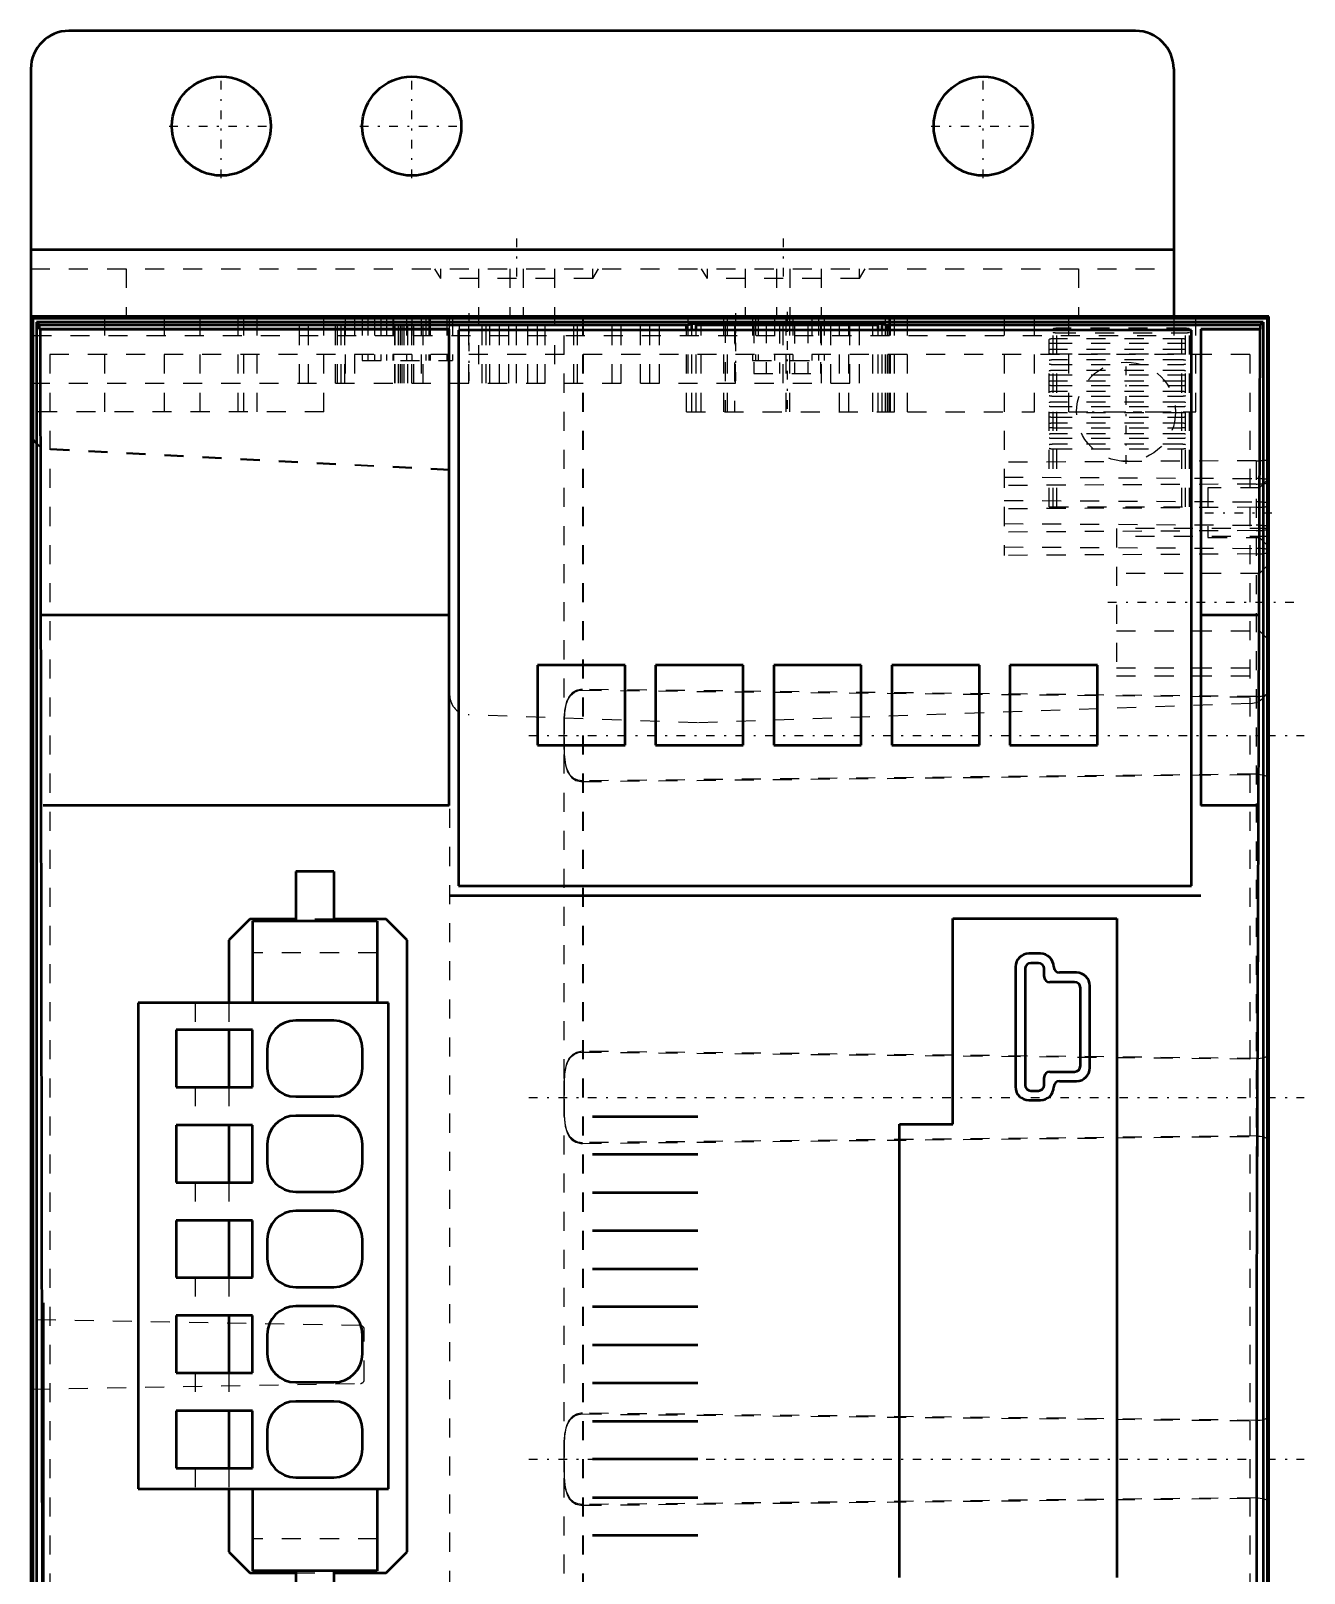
# Model space of a CAD drawing. Header units: millimetres. Extents: x 0 to 284, y 0 to 394.
# Drawn here: x 3.9 to 70.7, y 313 to 394 of the extents above; entities that cross this region are included whole.
import ezdxf

# ---------------------------------------------------------------- set-up
doc = ezdxf.new("R2010")
doc.units = ezdxf.units.MM
doc.linetypes.add('Center', pattern=[1.5, 0.45, -0.5, 0.05, -0.5])
doc.linetypes.add('Dashed', pattern=[2, 1, -1])
for name, color, linetype, lineweight in [('AM_4', 7, 'Continuous', 50), ('AM_6', 2, 'Continuous', 35), ('AM_7', 7, 'Center', 25), ('AM_9', 6, 'Dashed', 25)]:
    doc.layers.add(name, color=color, linetype=linetype, lineweight=lineweight)

# ---------------------------------------------------------------- blocks, each defined once
blk = doc.blocks.new('3_MCDLN35SE_0_in_MCDLN35SE_1100')
at = {"layer": 'AM_4'}
for p, q in [((61.866, 393.994), (5.866, 393.994)), ((3.866, 391.994), (3.866, 281.964)), ((63.866, 391.994), (63.866, 378.915)), ((63.866, 382.494), (3.866, 382.494)), ((68.866, 378.994), (3.866, 378.994)), ((68.866, 378.994), (68.77, 378.898)), ((68.866, 228.994), (68.866, 378.994)), ((3.945, 378.915), (3.945, 377.994)), ((3.945, 378.915), (63.866, 378.915)), ((3.962, 378.898), (3.945, 378.915)), ((3.962, 378.898), (3.962, 281.964)), ((68.77, 378.898), (3.962, 378.898)), ((68.57, 378.698), (4.162, 378.698)), ((4.162, 378.698), (4.162, 281.964)), ((4.325, 378.536), (4.162, 378.698)), ((38.287, 378.536), (4.325, 378.536)), ((4.325, 378.336), (4.325, 378.536)), ((25.826, 378.336), (4.325, 378.336)), ((4.347, 378.313), (4.325, 378.336)), ((25.826, 378.313), (4.347, 378.313)), ((4.347, 378.313), (4.518, 281.964)), ((25.826, 353.314), (25.826, 378.336)), ((64.796, 378.284), (26.326, 378.284)), ((26.326, 378.284), (26.326, 349.094)), ((38.287, 378.536), (38.566, 378.605)), ((38.287, 378.284), (38.287, 378.536)), ((38.566, 378.284), (38.566, 378.605)), ((39.066, 378.605), (38.788, 378.536)), ((48.345, 378.536), (38.788, 378.536)), ((38.788, 378.284), (38.788, 378.536)), ((40.816, 378.605), (40.816, 378.575)), ((40.825, 378.636), (43.954, 378.662)), ((42.466, 378.612), (41.816, 378.612)), ((41.816, 378.612), (41.816, 378.598)), ((41.816, 378.598), (42.466, 378.598)), ((42.466, 378.612), (42.466, 378.598)), ((43.966, 378.636), (43.166, 378.636)), ((43.166, 378.636), (43.166, 378.575)), ((43.166, 378.575), (43.966, 378.575)), ((43.497, 378.693), (43.84, 378.693)), ((43.966, 378.575), (43.966, 378.636)), ((44.666, 378.612), (44.666, 378.598)), ((45.316, 378.612), (44.666, 378.612)), ((44.666, 378.598), (45.316, 378.598)), ((45.316, 378.598), (45.316, 378.612)), ((46.316, 378.575), (46.316, 378.605)), ((48.345, 378.536), (48.066, 378.605)), ((48.345, 378.284), (48.345, 378.536)), ((48.566, 378.284), (48.566, 378.605)), ((48.566, 378.605), (48.846, 378.536)), ((68.408, 378.536), (48.846, 378.536)), ((48.846, 378.284), (48.846, 378.536)), ((64.796, 349.094), (64.796, 378.284)), ((68.408, 378.336), (65.296, 378.336)), ((65.296, 378.336), (65.296, 353.314)), ((68.386, 378.313), (65.296, 378.313)), ((68.386, 378.313), (68.216, 327.208)), ((68.408, 378.336), (68.386, 378.313)), ((68.57, 378.698), (68.408, 378.536)), ((68.408, 378.536), (68.408, 378.336)), ((68.57, 378.698), (68.57, 229.29)), ((68.77, 378.898), (68.77, 229.09)), ((3.866, 377.994), (3.945, 377.994)), ((25.826, 363.314), (4.393, 363.314)), ((68.34, 363.314), (65.296, 363.314)), ((35.066, 360.694), (30.466, 360.694)), ((30.466, 360.694), (30.466, 356.494)), ((35.066, 356.494), (35.066, 360.694)), ((41.266, 360.694), (36.666, 360.694)), ((36.666, 360.694), (36.666, 356.494)), ((41.266, 356.494), (41.266, 360.694)), ((47.466, 360.694), (42.866, 360.694)), ((42.866, 360.694), (42.866, 356.494)), ((47.466, 356.494), (47.466, 360.694)), ((53.666, 360.694), (49.066, 360.694)), ((49.066, 360.694), (49.066, 356.494)), ((53.666, 356.494), (53.666, 360.694)), ((59.866, 360.694), (55.266, 360.694)), ((55.266, 360.694), (55.266, 356.494)), ((59.866, 356.494), (59.866, 360.694)), ((30.466, 356.494), (35.066, 356.494)), ((36.666, 356.494), (41.266, 356.494)), ((42.866, 356.494), (47.466, 356.494)), ((49.066, 356.494), (53.666, 356.494)), ((55.266, 356.494), (59.866, 356.494)), ((25.826, 353.314), (4.507, 353.314)), ((68.226, 353.314), (65.296, 353.314)), ((17.771, 349.854), (17.771, 347.254)), ((19.771, 349.854), (17.771, 349.854)), ((19.771, 349.854), (19.771, 347.254)), ((26.326, 349.094), (64.796, 349.094)), ((25.826, 348.594), (65.296, 348.594)), ((15.366, 347.354), (14.266, 346.254)), ((17.771, 347.354), (15.366, 347.354)), ((15.496, 347.254), (15.496, 342.954)), ((22.046, 347.254), (15.496, 347.254)), ((22.516, 347.354), (19.771, 347.354)), ((22.046, 347.254), (22.046, 342.954)), ((23.616, 346.254), (22.516, 347.354)), ((52.266, 336.584), (52.266, 347.384)), ((52.266, 347.384), (60.886, 347.384)), ((60.886, 347.384), (60.886, 312.794)), ((14.266, 346.254), (14.266, 342.954)), ((23.616, 314.134), (23.616, 346.254)), ((56.866, 345.544), (56.266, 345.544)), ((56.766, 345.044), (56.366, 345.044)), ((55.566, 344.844), (55.566, 338.544)), ((56.066, 344.744), (56.066, 338.644)), ((57.066, 344.344), (57.066, 344.744)), ((58.766, 344.544), (57.866, 344.544)), ((58.666, 344.044), (57.366, 344.044)), ((58.966, 339.644), (58.966, 343.744)), ((59.466, 339.544), (59.466, 343.844)), ((9.496, 342.954), (9.496, 317.434)), ((22.646, 342.954), (9.496, 342.954)), ((22.646, 317.434), (22.646, 342.954)), ((19.771, 342.034), (17.771, 342.034)), ((15.496, 341.534), (11.496, 341.534)), ((11.496, 341.534), (11.496, 338.534)), ((14.266, 341.534), (14.266, 338.534)), ((15.496, 338.534), (15.496, 341.534)), ((16.271, 340.534), (16.271, 339.534)), ((21.271, 339.534), (21.271, 340.534)), ((57.366, 339.344), (58.666, 339.344)), ((11.496, 338.534), (15.496, 338.534)), ((57.066, 338.644), (57.066, 339.044)), ((57.866, 338.844), (58.766, 338.844)), ((17.771, 338.034), (19.771, 338.034)), ((56.266, 337.844), (56.866, 337.844)), ((56.366, 338.344), (56.766, 338.344)), ((19.771, 337.034), (17.771, 337.034)), ((33.346, 336.994), (38.886, 336.994)), ((15.496, 336.534), (11.496, 336.534)), ((11.496, 336.534), (11.496, 333.534)), ((14.266, 336.534), (14.266, 333.534)), ((15.496, 333.534), (15.496, 336.534)), ((49.466, 312.794), (49.466, 336.584)), ((49.466, 336.584), (52.266, 336.584)), ((16.271, 335.534), (16.271, 334.534)), ((21.271, 334.534), (21.271, 335.534)), ((38.886, 334.994), (33.346, 334.994)), ((11.496, 333.534), (15.496, 333.534)), ((17.771, 333.034), (19.771, 333.034)), ((33.346, 332.994), (38.886, 332.994)), ((19.771, 332.034), (17.771, 332.034)), ((11.496, 331.534), (11.496, 328.534)), ((15.496, 331.534), (11.496, 331.534)), ((14.266, 331.534), (14.266, 328.534)), ((15.496, 328.534), (15.496, 331.534)), ((16.271, 330.534), (16.271, 329.534)), ((21.271, 329.534), (21.271, 330.534)), ((38.886, 330.994), (33.346, 330.994)), ((33.346, 328.994), (38.886, 328.994)), ((11.496, 328.534), (15.496, 328.534)), ((17.771, 328.034), (19.771, 328.034)), ((4.517, 327.208), (4.517, 281.964)), ((68.216, 327.208), (68.216, 280.58)), ((11.496, 326.534), (11.496, 323.534)), ((15.496, 326.534), (11.496, 326.534)), ((14.266, 326.534), (14.266, 323.534)), ((15.496, 323.534), (15.496, 326.534)), ((19.771, 327.034), (17.771, 327.034)), ((38.886, 326.994), (33.346, 326.994)), ((16.271, 325.534), (16.271, 324.534)), ((21.271, 324.534), (21.271, 325.534)), ((33.346, 324.994), (38.886, 324.994)), ((11.496, 323.534), (15.496, 323.534)), ((17.771, 323.034), (19.771, 323.034)), ((38.886, 322.994), (33.346, 322.994)), ((11.496, 321.534), (11.496, 318.534)), ((15.496, 321.534), (11.496, 321.534)), ((14.266, 321.534), (14.266, 318.534)), ((15.496, 318.534), (15.496, 321.534)), ((19.771, 322.034), (17.771, 322.034)), ((33.346, 320.994), (38.886, 320.994)), ((16.271, 320.534), (16.271, 319.534)), ((21.271, 319.534), (21.271, 320.534)), ((11.496, 318.534), (15.496, 318.534)), ((38.886, 318.994), (33.346, 318.994)), ((17.771, 318.034), (19.771, 318.034)), ((9.496, 317.434), (22.646, 317.434)), ((14.266, 317.434), (14.266, 314.134)), ((15.496, 317.434), (15.496, 313.134)), ((22.046, 317.434), (22.046, 313.134)), ((33.346, 316.994), (38.886, 316.994)), ((38.886, 314.994), (33.346, 314.994)), ((14.266, 314.134), (15.366, 313.034)), ((22.516, 313.034), (23.616, 314.134)), ((15.366, 313.034), (17.771, 313.034)), ((22.046, 313.134), (15.496, 313.134)), ((17.771, 313.134), (17.771, 310.554)), ((19.771, 313.134), (19.771, 310.554)), ((19.771, 313.034), (22.516, 313.034))]:
    blk.add_line(p, q, dxfattribs=at)
for points in [[(38.566, 378.605), (38.585, 378.613), (38.642, 378.621), (38.737, 378.628), (38.868, 378.635), (39.035, 378.642), (39.236, 378.649), (39.47, 378.656), (39.736, 378.662), (40.031, 378.667), (40.352, 378.672), (40.698, 378.677), (41.066, 378.681), (41.453, 378.685), (41.856, 378.687), (42.272, 378.69), (42.698, 378.691), (43.13, 378.692), (43.497, 378.693)], [(39.066, 378.605), (39.082, 378.612), (39.132, 378.619), (39.215, 378.626), (39.332, 378.632), (39.481, 378.638), (39.661, 378.644), (39.87, 378.65), (40.108, 378.656), (40.372, 378.661), (40.661, 378.665), (40.971, 378.67), (41.302, 378.673), (41.649, 378.677), (42.011, 378.679), (42.385, 378.681), (42.768, 378.683), (43.157, 378.684), (43.549, 378.684), (43.942, 378.684), (44.331, 378.683), (44.714, 378.681), (45.089, 378.679), (45.453, 378.677), (45.802, 378.674), (46.133, 378.67), (46.446, 378.666), (46.736, 378.661), (47.002, 378.656), (47.243, 378.651), (47.455, 378.645), (47.637, 378.639), (47.789, 378.633), (47.908, 378.626), (47.995, 378.619), (48.048, 378.613), (48.066, 378.606), (48.066, 378.605)], [(40.316, 378.605), (40.329, 378.61), (40.366, 378.615), (40.427, 378.62), (40.512, 378.625), (40.621, 378.629), (40.752, 378.634), (40.825, 378.636)], [(46.816, 378.605), (46.804, 378.601), (46.767, 378.596), (46.706, 378.591), (46.62, 378.586), (46.512, 378.581), (46.381, 378.577), (46.228, 378.573), (46.056, 378.569), (45.864, 378.565), (45.655, 378.562), (45.43, 378.559), (45.191, 378.556), (44.94, 378.554), (44.678, 378.552), (44.407, 378.551), (44.131, 378.55), (43.849, 378.549), (43.566, 378.549), (43.283, 378.549), (43.002, 378.55), (42.725, 378.551), (42.455, 378.552), (42.193, 378.554), (41.941, 378.556), (41.702, 378.559), (41.477, 378.562), (41.268, 378.565), (41.077, 378.569), (40.904, 378.573), (40.752, 378.577), (40.621, 378.581), (40.512, 378.586), (40.427, 378.591), (40.366, 378.596), (40.329, 378.601), (40.316, 378.605)], [(40.816, 378.605), (40.827, 378.61), (40.858, 378.614), (40.91, 378.618), (40.982, 378.622), (41.074, 378.626), (41.185, 378.629), (41.314, 378.633), (41.46, 378.636), (41.622, 378.639), (41.799, 378.642), (41.989, 378.645), (42.191, 378.647), (42.404, 378.649), (42.626, 378.651), (42.854, 378.652), (43.089, 378.653), (43.327, 378.653), (43.566, 378.653)], [(46.316, 378.605), (46.306, 378.601), (46.274, 378.597), (46.223, 378.593), (46.15, 378.589), (46.059, 378.585), (45.948, 378.581), (45.819, 378.578), (45.673, 378.575), (45.511, 378.572), (45.334, 378.569), (45.144, 378.566), (44.941, 378.564), (44.728, 378.562), (44.507, 378.56), (44.278, 378.559), (44.044, 378.558), (43.806, 378.558), (43.566, 378.557), (43.327, 378.558), (43.089, 378.558), (42.854, 378.559), (42.626, 378.56), (42.404, 378.562), (42.191, 378.564), (41.989, 378.566), (41.799, 378.569), (41.622, 378.572), (41.46, 378.575), (41.314, 378.578), (41.185, 378.581), (41.074, 378.585), (40.982, 378.589), (40.91, 378.593), (40.858, 378.597), (40.827, 378.601), (40.816, 378.605)], [(42.466, 378.612), (42.527, 378.612), (42.588, 378.613), (42.647, 378.613), (42.706, 378.613), (42.762, 378.614), (42.816, 378.614), (42.868, 378.615), (42.916, 378.615), (42.961, 378.616), (43.002, 378.617), (43.04, 378.618), (43.072, 378.619), (43.101, 378.619), (43.124, 378.62), (43.142, 378.621), (43.156, 378.623), (43.164, 378.624), (43.166, 378.625)], [(43.166, 378.586), (43.164, 378.587), (43.156, 378.588), (43.142, 378.589), (43.124, 378.59), (43.101, 378.591), (43.072, 378.592), (43.04, 378.593), (43.002, 378.594), (42.961, 378.595), (42.916, 378.596), (42.868, 378.596), (42.816, 378.597), (42.762, 378.597), (42.706, 378.598), (42.647, 378.598), (42.588, 378.598), (42.527, 378.598), (42.466, 378.598)], [(43.566, 378.653), (43.806, 378.653), (44.044, 378.653), (44.278, 378.652), (44.507, 378.651), (44.728, 378.649), (44.941, 378.647), (45.144, 378.645), (45.334, 378.642), (45.511, 378.639), (45.673, 378.636), (45.819, 378.633), (45.948, 378.629), (46.059, 378.626), (46.15, 378.622), (46.223, 378.618), (46.274, 378.614), (46.306, 378.61), (46.316, 378.605)], [(43.84, 378.693), (44.274, 378.692), (44.702, 378.69), (45.122, 378.688), (45.531, 378.686), (45.924, 378.682), (46.299, 378.679), (46.654, 378.674), (46.985, 378.669), (47.29, 378.664), (47.566, 378.658), (47.813, 378.652), (48.027, 378.645), (48.207, 378.638), (48.351, 378.631), (48.459, 378.623), (48.53, 378.616), (48.564, 378.608), (48.566, 378.605)], [(43.954, 378.662), (44.234, 378.661), (44.508, 378.66), (44.776, 378.658), (45.034, 378.656), (45.281, 378.654), (45.515, 378.651), (45.735, 378.648), (45.937, 378.644), (46.122, 378.64), (46.287, 378.636), (46.432, 378.632), (46.555, 378.628), (46.655, 378.623), (46.731, 378.618), (46.783, 378.613), (46.811, 378.609), (46.816, 378.605)], [(43.966, 378.625), (43.969, 378.624), (43.977, 378.623), (43.99, 378.621), (44.008, 378.62), (44.032, 378.619), (44.06, 378.619), (44.093, 378.618), (44.13, 378.617), (44.171, 378.616), (44.216, 378.615), (44.265, 378.615), (44.316, 378.614), (44.37, 378.614), (44.427, 378.613), (44.485, 378.613), (44.545, 378.613), (44.605, 378.612), (44.666, 378.612)], [(44.666, 378.598), (44.605, 378.598), (44.545, 378.598), (44.485, 378.598), (44.427, 378.598), (44.37, 378.597), (44.316, 378.597), (44.265, 378.596), (44.216, 378.596), (44.171, 378.595), (44.13, 378.594), (44.093, 378.593), (44.06, 378.592), (44.032, 378.591), (44.008, 378.59), (43.99, 378.589), (43.977, 378.588), (43.969, 378.587), (43.966, 378.586)]]:
    blk.add_lwpolyline(points, dxfattribs=at)
for centre in [(13.866, 388.994), (23.866, 388.994), (53.866, 388.994)]:
    blk.add_circle(centre, 2.6, dxfattribs=at)
for centre, radius, start, end in [((5.866, 391.994), 2, 90, 180), ((61.866, 391.994), 2, 0, 90), ((56.266, 344.844), 0.7, 90, 180), ((56.366, 344.744), 0.3, 90, 180), ((56.766, 344.744), 0.3, 0, 90), ((56.866, 344.844), 0.7, 0, 90), ((57.366, 344.344), 0.3, 180, 270), ((57.866, 344.844), 0.3, 180, 270), ((58.766, 343.844), 0.7, 0, 90), ((58.666, 343.744), 0.3, 0, 90), ((17.771, 340.534), 1.5, 90, 180), ((19.771, 340.534), 1.5, 0, 90), ((17.771, 339.534), 1.5, 180, 270), ((19.771, 339.534), 1.5, 270, 0), ((57.366, 339.044), 0.3, 90, 180), ((58.666, 339.644), 0.3, 270, 0), ((58.766, 339.544), 0.7, 270, 0), ((56.266, 338.544), 0.7, 180, 270), ((56.366, 338.644), 0.3, 180, 270), ((56.766, 338.644), 0.3, 270, 0), ((56.866, 338.544), 0.7, 270, 0), ((57.866, 338.544), 0.3, 90, 180), ((17.771, 335.534), 1.5, 90, 180), ((19.771, 335.534), 1.5, 0, 90), ((17.771, 334.534), 1.5, 180, 270), ((19.771, 334.534), 1.5, 270, 0), ((17.771, 330.534), 1.5, 90, 180), ((19.771, 330.534), 1.5, 0, 90), ((17.771, 329.534), 1.5, 180, 270), ((19.771, 329.534), 1.5, 270, 0), ((17.771, 325.534), 1.5, 90, 180), ((19.771, 325.534), 1.5, 0, 90), ((17.771, 324.534), 1.5, 180, 270), ((19.771, 324.534), 1.5, 270, 0), ((17.771, 320.534), 1.5, 90, 180), ((19.771, 320.534), 1.5, 0, 90), ((17.771, 319.534), 1.5, 180, 270), ((19.771, 319.534), 1.5, 270, 0)]:
    blk.add_arc(centre, radius, start, end, dxfattribs=at)
at = {"layer": 'AM_7'}
for p, q in [((13.866, 386.264), (13.866, 391.724)), ((23.866, 386.264), (23.866, 391.724)), ((53.866, 386.264), (53.866, 391.724)), ((11.136, 388.994), (16.596, 388.994)), ((21.136, 388.994), (26.596, 388.994)), ((51.136, 388.994), (56.596, 388.994)), ((29.366, 383.094), (29.366, 380.894)), ((43.366, 383.094), (43.366, 380.894)), ((26.866, 379.169), (26.866, 375.319)), ((40.866, 379.169), (40.866, 375.319)), ((43.566, 379.244), (43.566, 373.744)), ((61.366, 371.264), (61.366, 376.724)), ((58.636, 373.994), (64.096, 373.994)), ((65.506, 368.694), (69.026, 368.694)), ((60.416, 363.994), (70.316, 363.994)), ((30.016, 356.994), (70.716, 356.994)), ((30.016, 337.994), (70.716, 337.994)), ((30.016, 318.994), (70.716, 318.994))]:
    blk.add_line(p, q, dxfattribs=at)
at = {"layer": 'AM_9'}
for p, q in [((3.866, 381.494), (63.866, 381.494)), ((8.866, 381.494), (8.866, 378.994)), ((25.066, 381.494), (25.366, 380.994)), ((25.366, 381.494), (25.366, 380.994)), ((27.366, 381.494), (27.366, 375.494)), ((29.016, 381.494), (29.016, 378.994)), ((29.716, 381.494), (29.716, 378.994)), ((31.366, 381.494), (31.366, 375.494)), ((33.366, 380.994), (33.366, 381.494)), ((33.366, 380.994), (33.666, 381.494)), ((39.066, 381.494), (39.366, 380.994)), ((39.366, 381.494), (39.366, 380.994)), ((41.366, 381.494), (41.366, 378.994)), ((43.016, 381.494), (43.016, 378.994)), ((43.716, 381.494), (43.716, 378.994)), ((45.366, 381.494), (45.366, 378.994)), ((47.366, 380.994), (47.366, 381.494)), ((47.366, 380.994), (47.666, 381.494)), ((58.876, 381.494), (58.876, 378.994)), ((33.366, 380.994), (25.366, 380.994)), ((47.366, 380.994), (39.366, 380.994)), ((7.757, 373.994), (7.757, 378.994)), ((10.866, 378.994), (10.866, 373.994)), ((12.756, 373.994), (12.756, 378.994)), ((12.757, 373.994), (12.757, 378.994)), ((14.757, 373.994), (14.757, 378.994)), ((15.044, 373.994), (15.044, 378.994)), ((15.756, 373.994), (15.756, 378.994)), ((17.966, 375.494), (17.966, 378.994)), ((18.449, 375.494), (18.449, 378.994)), ((19.256, 373.994), (19.256, 378.994)), ((19.866, 375.494), (19.866, 378.994)), ((19.966, 375.494), (19.966, 378.994)), ((20.166, 375.494), (20.166, 378.994)), ((20.349, 375.494), (20.349, 378.994)), ((20.366, 378.994), (20.366, 375.494)), ((20.866, 378.994), (20.866, 375.494)), ((21.266, 378.994), (21.266, 376.694)), ((21.566, 378.994), (21.566, 376.694)), ((21.906, 378.994), (21.906, 376.694)), ((22.236, 378.994), (22.236, 376.694)), ((22.536, 378.994), (22.536, 376.694)), ((22.876, 378.994), (22.876, 376.694)), ((22.906, 378.994), (22.906, 376.694)), ((22.984, 375.494), (22.984, 378.994)), ((23.001, 375.494), (23.001, 378.994)), ((23.166, 375.494), (23.166, 378.994)), ((23.266, 375.494), (23.266, 378.994)), ((23.273, 375.494), (23.273, 378.994)), ((23.277, 375.494), (23.277, 378.994)), ((23.366, 375.494), (23.366, 378.994)), ((23.466, 375.494), (23.466, 378.994)), ((23.596, 378.994), (23.596, 376.694)), ((23.666, 375.494), (23.666, 378.994)), ((23.866, 375.494), (23.866, 378.994)), ((23.876, 378.994), (23.876, 376.694)), ((23.966, 375.494), (23.966, 378.994)), ((24.366, 378.994), (24.366, 375.494)), ((24.466, 375.494), (24.466, 378.994)), ((24.596, 378.994), (24.596, 376.694)), ((24.766, 378.994), (24.766, 376.694)), ((24.836, 378.994), (24.836, 376.694)), ((25.706, 378.994), (25.706, 376.694)), ((25.836, 378.994), (25.836, 376.694)), ((26.006, 378.994), (26.006, 376.694)), ((26.366, 375.494), (26.366, 378.994)), ((26.866, 375.494), (26.866, 378.994)), ((27.559, 375.494), (27.559, 378.994)), ((27.566, 375.494), (27.566, 378.994)), ((27.766, 375.494), (27.766, 378.994)), ((27.966, 375.494), (27.966, 378.994)), ((28.466, 375.494), (28.466, 378.994)), ((28.966, 375.494), (28.966, 378.994)), ((29.366, 375.494), (29.366, 378.994)), ((29.966, 375.494), (29.966, 378.994)), ((30.466, 375.494), (30.466, 378.994)), ((30.866, 375.494), (30.866, 378.994)), ((31.866, 228.994), (31.866, 378.994)), ((32.366, 375.494), (32.366, 378.994)), ((32.559, 375.494), (32.559, 378.994)), ((32.823, 378.994), (32.823, 228.994)), ((32.866, 378.994), (32.866, 228.994)), ((34.384, 375.494), (34.384, 378.994)), ((34.866, 375.494), (34.866, 378.994)), ((35.866, 375.494), (35.866, 378.994)), ((36.366, 375.494), (36.366, 378.994)), ((36.866, 375.494), (36.866, 378.994)), ((38.366, 378.994), (38.366, 375.494)), ((40.247, 373.994), (40.247, 378.994)), ((40.447, 373.994), (40.447, 378.994)), ((40.866, 375.494), (40.866, 378.994)), ((41.746, 378.994), (41.746, 376.694)), ((41.916, 378.994), (41.916, 376.694)), ((42.046, 378.994), (42.046, 376.694)), ((42.916, 378.994), (42.916, 376.694)), ((43.366, 375.494), (43.366, 378.994)), ((43.522, 373.994), (43.522, 378.994)), ((43.722, 373.994), (43.722, 378.994)), ((43.876, 378.994), (43.876, 376.694)), ((44.876, 378.994), (44.876, 376.694)), ((45.216, 378.994), (45.216, 376.694)), ((45.384, 375.494), (45.384, 378.994)), ((45.516, 378.994), (45.516, 376.694)), ((45.866, 375.494), (45.866, 378.994)), ((46.866, 375.494), (46.866, 378.994)), ((47.366, 375.494), (47.366, 378.994)), ((48.731, 373.994), (48.731, 378.994)), ((48.931, 373.994), (48.931, 378.994)), ((49.006, 373.994), (49.006, 378.994)), ((49.206, 373.994), (49.206, 378.994)), ((49.893, 373.994), (49.893, 378.994)), ((54.963, 378.994), (54.963, 366.45)), ((56.564, 373.994), (56.564, 378.994)), ((58.361, 373.994), (58.361, 378.994)), ((65.032, 373.994), (65.032, 378.994)), ((38.287, 373.994), (38.287, 378.284)), ((38.566, 373.994), (38.566, 378.284)), ((38.788, 373.994), (38.788, 378.284)), ((39.066, 373.994), (39.066, 378.605)), ((40.316, 378.605), (40.316, 373.994)), ((40.816, 378.575), (40.816, 373.994)), ((41.816, 378.598), (41.816, 375.994)), ((42.466, 378.598), (42.466, 375.994)), ((43.166, 378.575), (43.166, 375.994)), ((43.966, 378.575), (43.966, 375.994)), ((44.666, 378.598), (44.666, 375.994)), ((45.316, 378.598), (45.316, 375.994)), ((46.316, 373.994), (46.316, 378.575)), ((46.816, 373.994), (46.816, 378.605)), ((48.066, 373.994), (48.066, 378.605)), ((48.345, 373.994), (48.345, 378.284)), ((48.566, 373.994), (48.566, 378.284)), ((48.846, 373.994), (48.846, 378.284)), ((57.536, 368.994), (57.536, 378.348)), ((57.736, 368.994), (57.736, 378.376)), ((64.492, 378.376), (57.736, 378.376)), ((63.866, 378.915), (63.866, 377.994)), ((64.492, 368.994), (64.492, 378.376)), ((64.692, 368.994), (64.692, 378.348)), ((3.945, 377.994), (63.866, 377.994)), ((57.336, 368.994), (57.336, 377.794)), ((64.292, 377.822), (57.536, 377.822)), ((57.536, 377.588), (64.292, 377.588)), ((57.736, 378.142), (64.492, 378.142)), ((64.292, 368.994), (64.292, 377.822)), ((67.866, 376.994), (4.866, 376.994)), ((4.866, 376.994), (4.866, 231.494)), ((21.266, 376.694), (26.006, 376.694)), ((41.746, 376.694), (45.516, 376.694)), ((64.292, 377.268), (57.536, 377.268)), ((57.536, 377.034), (64.292, 377.034)), ((64.292, 376.714), (57.536, 376.714)), ((67.866, 376.994), (67.866, 230.994)), ((41.816, 375.994), (45.316, 375.994)), ((57.536, 376.481), (64.292, 376.481)), ((64.292, 376.161), (57.536, 376.161)), ((57.536, 375.927), (64.292, 375.927)), ((3.866, 375.494), (47.366, 375.494)), ((64.292, 375.607), (57.536, 375.607)), ((57.536, 375.373), (64.292, 375.373)), ((64.292, 375.053), (57.536, 375.053)), ((57.536, 374.819), (64.292, 374.819)), ((64.292, 374.5), (57.536, 374.5)), ((57.536, 374.266), (64.292, 374.266)), ((19.256, 373.994), (3.866, 373.994)), ((38.287, 373.994), (49.206, 373.994)), ((49.893, 373.994), (56.564, 373.994)), ((64.292, 373.946), (57.536, 373.946)), ((57.536, 373.712), (64.292, 373.712)), ((64.292, 373.392), (57.536, 373.392)), ((58.361, 373.994), (65.032, 373.994)), ((57.536, 373.158), (64.292, 373.158)), ((64.292, 372.838), (57.536, 372.838)), ((57.536, 372.604), (64.292, 372.604)), ((25.866, 370.954), (4.814, 372.057)), ((25.866, 370.902), (4.814, 372.005)), ((64.292, 372.285), (57.536, 372.285)), ((57.536, 372.051), (64.292, 372.051)), ((25.866, 250.142), (25.866, 370.954)), ((68.197, 371.422), (54.963, 371.341)), ((68.197, 371.422), (68.197, 228.994)), ((54.963, 370.566), (68.197, 370.485)), ((68.197, 370.199), (54.963, 370.118)), ((68.866, 370.494), (68.366, 369.994)), ((54.963, 369.343), (68.197, 369.262)), ((68.366, 369.994), (65.666, 369.994)), ((65.666, 369.994), (65.666, 367.394)), ((68.366, 369.994), (68.366, 367.394)), ((68.197, 368.977), (54.963, 368.895)), ((57.336, 368.994), (64.692, 368.994)), ((54.963, 368.121), (68.197, 368.039)), ((68.197, 367.754), (54.963, 367.673)), ((68.866, 367.859), (60.866, 367.859)), ((60.866, 367.859), (60.866, 360.129)), ((54.963, 366.898), (68.197, 366.817)), ((68.866, 367.444), (60.866, 367.444)), ((65.666, 367.394), (68.366, 367.394)), ((68.366, 367.394), (68.866, 366.894)), ((68.197, 366.531), (54.963, 366.45)), ((68.366, 365.494), (60.866, 365.494)), ((68.866, 365.994), (68.366, 365.494)), ((68.366, 365.494), (68.366, 362.494)), ((60.866, 362.494), (68.366, 362.494)), ((68.366, 362.494), (68.866, 361.994)), ((60.866, 360.544), (68.866, 360.544)), ((60.866, 360.129), (68.866, 360.129)), ((68.197, 359.037), (32.823, 359.413)), ((32.823, 359.373), (68.197, 359.019)), ((38.866, 357.664), (26.831, 358.084)), ((67.901, 358.678), (38.866, 357.664)), ((68.197, 354.969), (32.823, 354.615)), ((32.823, 354.575), (68.197, 354.951)), ((19.771, 347.354), (17.771, 347.354)), ((22.046, 345.576), (15.496, 345.576)), ((12.496, 342.954), (12.496, 341.534)), ((14.266, 342.954), (14.266, 341.534)), ((68.197, 340.037), (32.823, 340.413)), ((32.823, 340.373), (68.197, 340.019)), ((12.496, 338.534), (12.496, 336.534)), ((14.266, 338.534), (14.266, 336.534)), ((68.197, 335.969), (32.823, 335.615)), ((32.823, 335.575), (68.197, 335.951)), ((12.496, 333.534), (12.496, 331.534)), ((14.266, 333.534), (14.266, 331.534)), ((12.496, 328.534), (12.496, 326.534)), ((14.266, 328.534), (14.266, 326.534)), ((21.17, 326.015), (3.866, 326.317)), ((21.366, 323.173), (21.366, 325.815)), ((12.496, 323.534), (12.496, 321.534)), ((14.266, 323.534), (14.266, 321.534)), ((3.866, 322.671), (21.17, 322.973)), ((68.197, 321.037), (32.823, 321.413)), ((32.823, 321.373), (68.197, 321.019)), ((12.496, 318.534), (12.496, 317.434)), ((14.266, 318.534), (14.266, 317.434)), ((68.197, 316.969), (32.823, 316.615)), ((32.823, 316.575), (68.197, 316.951)), ((22.046, 314.812), (15.496, 314.812)), ((17.771, 313.034), (19.771, 313.034))]:
    blk.add_line(p, q, dxfattribs=at)
for points in [[(57.736, 378.376), (57.719, 378.376), (57.702, 378.375), (57.684, 378.375), (57.668, 378.374), (57.652, 378.373), (57.636, 378.372), (57.622, 378.371), (57.608, 378.369), (57.595, 378.367), (57.583, 378.366), (57.572, 378.364), (57.563, 378.362), (57.555, 378.359), (57.548, 378.357), (57.543, 378.355), (57.539, 378.352), (57.537, 378.35), (57.536, 378.348)], [(64.692, 378.348), (64.691, 378.35), (64.689, 378.352), (64.685, 378.355), (64.68, 378.357), (64.674, 378.359), (64.665, 378.362), (64.656, 378.364), (64.645, 378.366), (64.634, 378.367), (64.621, 378.369), (64.607, 378.371), (64.592, 378.372), (64.577, 378.373), (64.561, 378.374), (64.544, 378.375), (64.527, 378.375), (64.51, 378.376), (64.492, 378.376)], [(57.536, 377.822), (57.519, 377.822), (57.502, 377.821), (57.484, 377.821), (57.468, 377.82), (57.452, 377.819), (57.436, 377.818), (57.422, 377.817), (57.408, 377.815), (57.395, 377.814), (57.383, 377.812), (57.372, 377.81), (57.363, 377.808), (57.355, 377.806), (57.348, 377.803), (57.343, 377.801), (57.339, 377.799), (57.337, 377.796), (57.336, 377.794)], [(57.336, 377.616), (57.337, 377.614), (57.339, 377.611), (57.343, 377.609), (57.348, 377.607), (57.355, 377.604), (57.363, 377.602), (57.372, 377.6), (57.383, 377.598), (57.395, 377.596), (57.408, 377.595), (57.422, 377.593), (57.436, 377.592), (57.452, 377.591), (57.468, 377.59), (57.484, 377.589), (57.502, 377.588), (57.519, 377.588), (57.536, 377.588)], [(57.536, 378.17), (57.537, 378.167), (57.539, 378.165), (57.543, 378.163), (57.548, 378.16), (57.555, 378.158), (57.563, 378.156), (57.572, 378.154), (57.583, 378.152), (57.595, 378.15), (57.608, 378.148), (57.622, 378.147), (57.636, 378.146), (57.652, 378.144), (57.668, 378.143), (57.684, 378.143), (57.702, 378.142), (57.719, 378.142), (57.736, 378.142)], [(64.492, 377.794), (64.491, 377.796), (64.489, 377.799), (64.485, 377.801), (64.48, 377.803), (64.474, 377.806), (64.465, 377.808), (64.456, 377.81), (64.445, 377.812), (64.434, 377.814), (64.421, 377.815), (64.407, 377.817), (64.392, 377.818), (64.377, 377.819), (64.361, 377.82), (64.344, 377.821), (64.327, 377.821), (64.31, 377.822), (64.292, 377.822)], [(64.292, 377.588), (64.31, 377.588), (64.327, 377.588), (64.344, 377.589), (64.361, 377.59), (64.377, 377.591), (64.392, 377.592), (64.407, 377.593), (64.421, 377.595), (64.434, 377.596), (64.445, 377.598), (64.456, 377.6), (64.465, 377.602), (64.474, 377.604), (64.48, 377.607), (64.485, 377.609), (64.489, 377.611), (64.491, 377.614), (64.492, 377.616)], [(64.492, 378.142), (64.51, 378.142), (64.527, 378.142), (64.544, 378.143), (64.561, 378.143), (64.577, 378.144), (64.592, 378.146), (64.607, 378.147), (64.621, 378.148), (64.634, 378.15), (64.645, 378.152), (64.656, 378.154), (64.665, 378.156), (64.674, 378.158), (64.68, 378.16), (64.685, 378.163), (64.689, 378.165), (64.691, 378.167), (64.692, 378.17)], [(57.536, 377.268), (57.519, 377.268), (57.502, 377.268), (57.484, 377.267), (57.468, 377.266), (57.452, 377.266), (57.436, 377.264), (57.422, 377.263), (57.408, 377.262), (57.395, 377.26), (57.383, 377.258), (57.372, 377.256), (57.363, 377.254), (57.355, 377.252), (57.348, 377.25), (57.343, 377.247), (57.339, 377.245), (57.337, 377.243), (57.336, 377.24)], [(57.336, 377.062), (57.337, 377.06), (57.339, 377.058), (57.343, 377.055), (57.348, 377.053), (57.355, 377.051), (57.363, 377.048), (57.372, 377.046), (57.383, 377.044), (57.395, 377.043), (57.408, 377.041), (57.422, 377.039), (57.436, 377.038), (57.452, 377.037), (57.468, 377.036), (57.484, 377.035), (57.502, 377.035), (57.519, 377.034), (57.536, 377.034)], [(57.536, 376.714), (57.519, 376.714), (57.502, 376.714), (57.484, 376.713), (57.468, 376.713), (57.452, 376.712), (57.436, 376.711), (57.422, 376.709), (57.408, 376.708), (57.395, 376.706), (57.383, 376.704), (57.372, 376.702), (57.363, 376.7), (57.355, 376.698), (57.348, 376.696), (57.343, 376.694), (57.339, 376.691), (57.337, 376.689), (57.336, 376.686)], [(64.492, 377.24), (64.491, 377.243), (64.489, 377.245), (64.485, 377.247), (64.48, 377.25), (64.474, 377.252), (64.465, 377.254), (64.456, 377.256), (64.445, 377.258), (64.434, 377.26), (64.421, 377.262), (64.407, 377.263), (64.392, 377.264), (64.377, 377.266), (64.361, 377.266), (64.344, 377.267), (64.327, 377.268), (64.31, 377.268), (64.292, 377.268)], [(64.292, 377.034), (64.31, 377.034), (64.327, 377.035), (64.344, 377.035), (64.361, 377.036), (64.377, 377.037), (64.392, 377.038), (64.407, 377.039), (64.421, 377.041), (64.434, 377.043), (64.445, 377.044), (64.456, 377.046), (64.465, 377.048), (64.474, 377.051), (64.48, 377.053), (64.485, 377.055), (64.489, 377.058), (64.491, 377.06), (64.492, 377.062)], [(64.492, 376.686), (64.491, 376.689), (64.489, 376.691), (64.485, 376.694), (64.48, 376.696), (64.474, 376.698), (64.465, 376.7), (64.456, 376.702), (64.445, 376.704), (64.434, 376.706), (64.421, 376.708), (64.407, 376.709), (64.392, 376.711), (64.377, 376.712), (64.361, 376.713), (64.344, 376.713), (64.327, 376.714), (64.31, 376.714), (64.292, 376.714)], [(57.336, 376.509), (57.337, 376.506), (57.339, 376.504), (57.343, 376.501), (57.348, 376.499), (57.355, 376.497), (57.363, 376.495), (57.372, 376.493), (57.383, 376.491), (57.395, 376.489), (57.408, 376.487), (57.422, 376.486), (57.436, 376.484), (57.452, 376.483), (57.468, 376.482), (57.484, 376.482), (57.502, 376.481), (57.519, 376.481), (57.536, 376.481)], [(57.536, 376.161), (57.519, 376.161), (57.502, 376.16), (57.484, 376.16), (57.468, 376.159), (57.452, 376.158), (57.436, 376.157), (57.422, 376.156), (57.408, 376.154), (57.395, 376.152), (57.383, 376.151), (57.372, 376.149), (57.363, 376.147), (57.355, 376.144), (57.348, 376.142), (57.343, 376.14), (57.339, 376.137), (57.337, 376.135), (57.336, 376.133)], [(57.336, 375.955), (57.337, 375.952), (57.339, 375.95), (57.343, 375.948), (57.348, 375.945), (57.355, 375.943), (57.363, 375.941), (57.372, 375.939), (57.383, 375.937), (57.395, 375.935), (57.408, 375.933), (57.422, 375.932), (57.436, 375.931), (57.452, 375.929), (57.468, 375.929), (57.484, 375.928), (57.502, 375.927), (57.519, 375.927), (57.536, 375.927)], [(64.292, 376.481), (64.31, 376.481), (64.327, 376.481), (64.344, 376.482), (64.361, 376.482), (64.377, 376.483), (64.392, 376.484), (64.407, 376.486), (64.421, 376.487), (64.434, 376.489), (64.445, 376.491), (64.456, 376.493), (64.465, 376.495), (64.474, 376.497), (64.48, 376.499), (64.485, 376.501), (64.489, 376.504), (64.491, 376.506), (64.492, 376.509)], [(64.492, 376.133), (64.491, 376.135), (64.489, 376.137), (64.485, 376.14), (64.48, 376.142), (64.474, 376.144), (64.465, 376.147), (64.456, 376.149), (64.445, 376.151), (64.434, 376.152), (64.421, 376.154), (64.407, 376.156), (64.392, 376.157), (64.377, 376.158), (64.361, 376.159), (64.344, 376.16), (64.327, 376.16), (64.31, 376.161), (64.292, 376.161)], [(64.292, 375.927), (64.31, 375.927), (64.327, 375.927), (64.344, 375.928), (64.361, 375.929), (64.377, 375.929), (64.392, 375.931), (64.407, 375.932), (64.421, 375.933), (64.434, 375.935), (64.445, 375.937), (64.456, 375.939), (64.465, 375.941), (64.474, 375.943), (64.48, 375.945), (64.485, 375.948), (64.489, 375.95), (64.491, 375.952), (64.492, 375.955)], [(57.536, 375.607), (57.519, 375.607), (57.502, 375.607), (57.484, 375.606), (57.468, 375.605), (57.452, 375.604), (57.436, 375.603), (57.422, 375.602), (57.408, 375.6), (57.395, 375.599), (57.383, 375.597), (57.372, 375.595), (57.363, 375.593), (57.355, 375.591), (57.348, 375.588), (57.343, 375.586), (57.339, 375.584), (57.337, 375.581), (57.336, 375.579)], [(57.336, 375.401), (57.337, 375.399), (57.339, 375.396), (57.343, 375.394), (57.348, 375.392), (57.355, 375.389), (57.363, 375.387), (57.372, 375.385), (57.383, 375.383), (57.395, 375.381), (57.408, 375.38), (57.422, 375.378), (57.436, 375.377), (57.452, 375.376), (57.468, 375.375), (57.484, 375.374), (57.502, 375.374), (57.519, 375.373), (57.536, 375.373)], [(57.536, 375.053), (57.519, 375.053), (57.502, 375.053), (57.484, 375.052), (57.468, 375.052), (57.452, 375.051), (57.436, 375.049), (57.422, 375.048), (57.408, 375.047), (57.395, 375.045), (57.383, 375.043), (57.372, 375.041), (57.363, 375.039), (57.355, 375.037), (57.348, 375.035), (57.343, 375.032), (57.339, 375.03), (57.337, 375.028), (57.336, 375.025)], [(64.492, 375.579), (64.491, 375.581), (64.489, 375.584), (64.485, 375.586), (64.48, 375.588), (64.474, 375.591), (64.465, 375.593), (64.456, 375.595), (64.445, 375.597), (64.434, 375.599), (64.421, 375.6), (64.407, 375.602), (64.392, 375.603), (64.377, 375.604), (64.361, 375.605), (64.344, 375.606), (64.327, 375.607), (64.31, 375.607), (64.292, 375.607)], [(64.292, 375.373), (64.31, 375.373), (64.327, 375.374), (64.344, 375.374), (64.361, 375.375), (64.377, 375.376), (64.392, 375.377), (64.407, 375.378), (64.421, 375.38), (64.434, 375.381), (64.445, 375.383), (64.456, 375.385), (64.465, 375.387), (64.474, 375.389), (64.48, 375.392), (64.485, 375.394), (64.489, 375.396), (64.491, 375.399), (64.492, 375.401)], [(64.492, 375.025), (64.491, 375.028), (64.489, 375.03), (64.485, 375.032), (64.48, 375.035), (64.474, 375.037), (64.465, 375.039), (64.456, 375.041), (64.445, 375.043), (64.434, 375.045), (64.421, 375.047), (64.407, 375.048), (64.392, 375.049), (64.377, 375.051), (64.361, 375.052), (64.344, 375.052), (64.327, 375.053), (64.31, 375.053), (64.292, 375.053)], [(57.336, 374.847), (57.337, 374.845), (57.339, 374.843), (57.343, 374.84), (57.348, 374.838), (57.355, 374.836), (57.363, 374.833), (57.372, 374.831), (57.383, 374.829), (57.395, 374.828), (57.408, 374.826), (57.422, 374.824), (57.436, 374.823), (57.452, 374.822), (57.468, 374.821), (57.484, 374.82), (57.502, 374.82), (57.519, 374.819), (57.536, 374.819)], [(57.536, 374.5), (57.519, 374.499), (57.502, 374.499), (57.484, 374.499), (57.468, 374.498), (57.452, 374.497), (57.436, 374.496), (57.422, 374.494), (57.408, 374.493), (57.395, 374.491), (57.383, 374.489), (57.372, 374.488), (57.363, 374.485), (57.355, 374.483), (57.348, 374.481), (57.343, 374.479), (57.339, 374.476), (57.337, 374.474), (57.336, 374.471)], [(57.336, 374.294), (57.337, 374.291), (57.339, 374.289), (57.343, 374.286), (57.348, 374.284), (57.355, 374.282), (57.363, 374.28), (57.372, 374.278), (57.383, 374.276), (57.395, 374.274), (57.408, 374.272), (57.422, 374.271), (57.436, 374.269), (57.452, 374.268), (57.468, 374.267), (57.484, 374.267), (57.502, 374.266), (57.519, 374.266), (57.536, 374.266)], [(64.292, 374.819), (64.31, 374.819), (64.327, 374.82), (64.344, 374.82), (64.361, 374.821), (64.377, 374.822), (64.392, 374.823), (64.407, 374.824), (64.421, 374.826), (64.434, 374.828), (64.445, 374.829), (64.456, 374.831), (64.465, 374.833), (64.474, 374.836), (64.48, 374.838), (64.485, 374.84), (64.489, 374.843), (64.491, 374.845), (64.492, 374.847)], [(64.492, 374.471), (64.491, 374.474), (64.489, 374.476), (64.485, 374.479), (64.48, 374.481), (64.474, 374.483), (64.465, 374.485), (64.456, 374.488), (64.445, 374.489), (64.434, 374.491), (64.421, 374.493), (64.407, 374.494), (64.392, 374.496), (64.377, 374.497), (64.361, 374.498), (64.344, 374.499), (64.327, 374.499), (64.31, 374.499), (64.292, 374.5)], [(64.292, 374.266), (64.31, 374.266), (64.327, 374.266), (64.344, 374.267), (64.361, 374.267), (64.377, 374.268), (64.392, 374.269), (64.407, 374.271), (64.421, 374.272), (64.434, 374.274), (64.445, 374.276), (64.456, 374.278), (64.465, 374.28), (64.474, 374.282), (64.48, 374.284), (64.485, 374.286), (64.489, 374.289), (64.491, 374.291), (64.492, 374.294)], [(57.536, 373.946), (57.519, 373.946), (57.502, 373.945), (57.484, 373.945), (57.468, 373.944), (57.452, 373.943), (57.436, 373.942), (57.422, 373.941), (57.408, 373.939), (57.395, 373.938), (57.383, 373.936), (57.372, 373.934), (57.363, 373.932), (57.355, 373.93), (57.348, 373.927), (57.343, 373.925), (57.339, 373.923), (57.337, 373.92), (57.336, 373.918)], [(57.336, 373.74), (57.337, 373.738), (57.339, 373.735), (57.343, 373.733), (57.348, 373.73), (57.355, 373.728), (57.363, 373.726), (57.372, 373.724), (57.383, 373.722), (57.395, 373.72), (57.408, 373.718), (57.422, 373.717), (57.436, 373.716), (57.452, 373.715), (57.468, 373.714), (57.484, 373.713), (57.502, 373.712), (57.519, 373.712), (57.536, 373.712)], [(57.536, 373.392), (57.519, 373.392), (57.502, 373.392), (57.484, 373.391), (57.468, 373.39), (57.452, 373.389), (57.436, 373.388), (57.422, 373.387), (57.408, 373.385), (57.395, 373.384), (57.383, 373.382), (57.372, 373.38), (57.363, 373.378), (57.355, 373.376), (57.348, 373.374), (57.343, 373.371), (57.339, 373.369), (57.337, 373.366), (57.336, 373.364)], [(64.492, 373.918), (64.491, 373.92), (64.489, 373.923), (64.485, 373.925), (64.48, 373.927), (64.474, 373.93), (64.465, 373.932), (64.456, 373.934), (64.445, 373.936), (64.434, 373.938), (64.421, 373.939), (64.407, 373.941), (64.392, 373.942), (64.377, 373.943), (64.361, 373.944), (64.344, 373.945), (64.327, 373.945), (64.31, 373.946), (64.292, 373.946)], [(64.292, 373.712), (64.31, 373.712), (64.327, 373.712), (64.344, 373.713), (64.361, 373.714), (64.377, 373.715), (64.392, 373.716), (64.407, 373.717), (64.421, 373.718), (64.434, 373.72), (64.445, 373.722), (64.456, 373.724), (64.465, 373.726), (64.474, 373.728), (64.48, 373.73), (64.485, 373.733), (64.489, 373.735), (64.491, 373.738), (64.492, 373.74)], [(64.492, 373.364), (64.491, 373.366), (64.489, 373.369), (64.485, 373.371), (64.48, 373.374), (64.474, 373.376), (64.465, 373.378), (64.456, 373.38), (64.445, 373.382), (64.434, 373.384), (64.421, 373.385), (64.407, 373.387), (64.392, 373.388), (64.377, 373.389), (64.361, 373.39), (64.344, 373.391), (64.327, 373.392), (64.31, 373.392), (64.292, 373.392)], [(57.336, 373.186), (57.337, 373.184), (57.339, 373.181), (57.343, 373.179), (57.348, 373.177), (57.355, 373.174), (57.363, 373.172), (57.372, 373.17), (57.383, 373.168), (57.395, 373.166), (57.408, 373.165), (57.422, 373.163), (57.436, 373.162), (57.452, 373.161), (57.468, 373.16), (57.484, 373.159), (57.502, 373.159), (57.519, 373.158), (57.536, 373.158)], [(57.536, 372.838), (57.519, 372.838), (57.502, 372.838), (57.484, 372.837), (57.468, 372.837), (57.452, 372.836), (57.436, 372.835), (57.422, 372.833), (57.408, 372.832), (57.395, 372.83), (57.383, 372.828), (57.372, 372.826), (57.363, 372.824), (57.355, 372.822), (57.348, 372.82), (57.343, 372.817), (57.339, 372.815), (57.337, 372.813), (57.336, 372.81)], [(57.336, 372.633), (57.337, 372.63), (57.339, 372.628), (57.343, 372.625), (57.348, 372.623), (57.355, 372.621), (57.363, 372.619), (57.372, 372.616), (57.383, 372.614), (57.395, 372.613), (57.408, 372.611), (57.422, 372.61), (57.436, 372.608), (57.452, 372.607), (57.468, 372.606), (57.484, 372.605), (57.502, 372.605), (57.519, 372.605), (57.536, 372.604)], [(64.292, 373.158), (64.31, 373.158), (64.327, 373.159), (64.344, 373.159), (64.361, 373.16), (64.377, 373.161), (64.392, 373.162), (64.407, 373.163), (64.421, 373.165), (64.434, 373.166), (64.445, 373.168), (64.456, 373.17), (64.465, 373.172), (64.474, 373.174), (64.48, 373.177), (64.485, 373.179), (64.489, 373.181), (64.491, 373.184), (64.492, 373.186)], [(64.492, 372.81), (64.491, 372.813), (64.489, 372.815), (64.485, 372.817), (64.48, 372.82), (64.474, 372.822), (64.465, 372.824), (64.456, 372.826), (64.445, 372.828), (64.434, 372.83), (64.421, 372.832), (64.407, 372.833), (64.392, 372.835), (64.377, 372.836), (64.361, 372.837), (64.344, 372.837), (64.327, 372.838), (64.31, 372.838), (64.292, 372.838)], [(64.292, 372.604), (64.31, 372.605), (64.327, 372.605), (64.344, 372.605), (64.361, 372.606), (64.377, 372.607), (64.392, 372.608), (64.407, 372.61), (64.421, 372.611), (64.434, 372.613), (64.445, 372.614), (64.456, 372.616), (64.465, 372.619), (64.474, 372.621), (64.48, 372.623), (64.485, 372.625), (64.489, 372.628), (64.491, 372.63), (64.492, 372.633)], [(57.536, 372.285), (57.519, 372.284), (57.502, 372.284), (57.484, 372.284), (57.468, 372.283), (57.452, 372.282), (57.436, 372.281), (57.422, 372.28), (57.408, 372.278), (57.395, 372.276), (57.383, 372.275), (57.372, 372.273), (57.363, 372.271), (57.355, 372.268), (57.348, 372.266), (57.343, 372.264), (57.339, 372.261), (57.337, 372.259), (57.336, 372.256)], [(57.336, 372.079), (57.337, 372.076), (57.339, 372.074), (57.343, 372.072), (57.348, 372.069), (57.355, 372.067), (57.363, 372.065), (57.372, 372.063), (57.383, 372.061), (57.395, 372.059), (57.408, 372.057), (57.422, 372.056), (57.436, 372.054), (57.452, 372.053), (57.468, 372.052), (57.484, 372.052), (57.502, 372.051), (57.519, 372.051), (57.536, 372.051)], [(64.492, 372.256), (64.491, 372.259), (64.489, 372.261), (64.485, 372.264), (64.48, 372.266), (64.474, 372.268), (64.465, 372.271), (64.456, 372.273), (64.445, 372.275), (64.434, 372.276), (64.421, 372.278), (64.407, 372.28), (64.392, 372.281), (64.377, 372.282), (64.361, 372.283), (64.344, 372.284), (64.327, 372.284), (64.31, 372.284), (64.292, 372.285)], [(64.292, 372.051), (64.31, 372.051), (64.327, 372.051), (64.344, 372.052), (64.361, 372.052), (64.377, 372.053), (64.392, 372.054), (64.407, 372.056), (64.421, 372.057), (64.434, 372.059), (64.445, 372.061), (64.456, 372.063), (64.465, 372.065), (64.474, 372.067), (64.48, 372.069), (64.485, 372.072), (64.489, 372.074), (64.491, 372.076), (64.492, 372.079)], [(68.197, 371.422), (68.258, 371.423), (68.318, 371.424), (68.377, 371.427), (68.434, 371.429), (68.489, 371.433), (68.542, 371.437), (68.592, 371.442), (68.639, 371.448), (68.682, 371.454), (68.722, 371.46), (68.757, 371.467), (68.787, 371.475), (68.813, 371.483), (68.834, 371.491), (68.85, 371.499), (68.86, 371.507), (68.866, 371.516), (68.866, 371.52)], [(68.866, 370.387), (68.864, 370.395), (68.856, 370.404), (68.842, 370.412), (68.824, 370.42), (68.801, 370.428), (68.772, 370.436), (68.74, 370.443), (68.702, 370.45), (68.661, 370.456), (68.616, 370.462), (68.568, 370.467), (68.516, 370.472), (68.462, 370.476), (68.406, 370.479), (68.347, 370.482), (68.288, 370.483), (68.227, 370.485), (68.197, 370.485)], [(68.197, 370.199), (68.258, 370.2), (68.318, 370.202), (68.377, 370.204), (68.434, 370.207), (68.489, 370.21), (68.542, 370.215), (68.592, 370.22), (68.639, 370.225), (68.682, 370.231), (68.722, 370.238), (68.757, 370.245), (68.787, 370.252), (68.813, 370.26), (68.834, 370.268), (68.85, 370.276), (68.86, 370.285), (68.866, 370.293), (68.866, 370.298)], [(68.866, 369.164), (68.864, 369.172), (68.856, 369.181), (68.842, 369.189), (68.824, 369.197), (68.801, 369.205), (68.772, 369.213), (68.74, 369.22), (68.702, 369.227), (68.661, 369.233), (68.616, 369.239), (68.568, 369.244), (68.516, 369.249), (68.462, 369.253), (68.406, 369.256), (68.347, 369.259), (68.288, 369.261), (68.227, 369.262), (68.197, 369.262)], [(68.197, 368.977), (68.258, 368.977), (68.318, 368.979), (68.377, 368.981), (68.434, 368.984), (68.489, 368.988), (68.542, 368.992), (68.592, 368.997), (68.639, 369.002), (68.682, 369.008), (68.722, 369.015), (68.757, 369.022), (68.787, 369.03), (68.813, 369.037), (68.834, 369.045), (68.85, 369.054), (68.86, 369.062), (68.866, 369.071), (68.866, 369.075)], [(68.866, 367.941), (68.864, 367.95), (68.856, 367.958), (68.842, 367.967), (68.824, 367.975), (68.801, 367.983), (68.772, 367.99), (68.74, 367.998), (68.702, 368.004), (68.661, 368.011), (68.616, 368.017), (68.568, 368.022), (68.516, 368.026), (68.462, 368.03), (68.406, 368.034), (68.347, 368.036), (68.288, 368.038), (68.227, 368.039), (68.197, 368.039)], [(68.197, 367.754), (68.258, 367.755), (68.318, 367.756), (68.377, 367.758), (68.434, 367.761), (68.489, 367.765), (68.542, 367.769), (68.592, 367.774), (68.639, 367.78), (68.682, 367.786), (68.722, 367.792), (68.757, 367.799), (68.787, 367.807), (68.813, 367.815), (68.834, 367.823), (68.85, 367.831), (68.86, 367.839), (68.866, 367.848), (68.866, 367.852)], [(68.866, 366.718), (68.864, 366.727), (68.856, 366.736), (68.842, 366.744), (68.824, 366.752), (68.801, 366.76), (68.772, 366.768), (68.74, 366.775), (68.702, 366.782), (68.661, 366.788), (68.616, 366.794), (68.568, 366.799), (68.516, 366.804), (68.462, 366.808), (68.406, 366.811), (68.347, 366.813), (68.288, 366.815), (68.227, 366.816), (68.197, 366.817)], [(68.197, 366.531), (68.258, 366.532), (68.318, 366.533), (68.377, 366.536), (68.434, 366.539), (68.489, 366.542), (68.542, 366.547), (68.592, 366.551), (68.639, 366.557), (68.682, 366.563), (68.722, 366.57), (68.757, 366.577), (68.787, 366.584), (68.813, 366.592), (68.834, 366.6), (68.85, 366.608), (68.86, 366.617), (68.866, 366.625), (68.866, 366.63)], [(32.823, 359.413), (32.729, 359.409), (32.503, 359.357), (32.311, 359.252), (32.108, 359.029), (31.945, 358.606), (31.889, 358.208), (31.87, 357.776), (31.866, 357.091)], [(31.869, 356.493), (31.868, 356.578), (31.867, 357.167), (31.873, 357.739), (31.909, 358.306), (32.013, 358.773), (32.198, 359.1), (32.4, 359.266), (32.62, 359.351), (32.823, 359.373)], [(68.197, 359.037), (68.412, 359.05), (68.6, 359.088), (68.752, 359.143), (68.848, 359.197), (68.866, 359.224)], [(68.866, 359.219), (68.827, 359.173), (68.714, 359.114), (68.533, 359.055), (68.306, 359.021), (68.197, 359.019)], [(31.866, 356.897), (31.866, 356.596), (31.874, 356.012), (31.93, 355.459), (32.043, 355.08), (32.272, 354.767), (32.483, 354.639), (32.741, 354.578), (32.823, 354.575)], [(32.823, 354.615), (32.58, 354.647), (32.369, 354.74), (32.162, 354.932), (31.985, 355.298), (31.914, 355.642), (31.881, 356.017), (31.869, 356.493)], [(68.197, 354.969), (68.411, 354.956), (68.598, 354.915), (68.75, 354.858), (68.847, 354.799), (68.866, 354.769)], [(68.866, 354.764), (68.827, 354.806), (68.715, 354.861), (68.535, 354.916), (68.31, 354.949), (68.197, 354.951)], [(32.823, 340.413), (32.735, 340.409), (32.509, 340.359), (32.316, 340.255), (32.112, 340.036), (31.948, 339.618), (31.891, 339.226), (31.87, 338.8), (31.866, 338.091)], [(32.823, 335.615), (32.58, 335.647), (32.369, 335.74), (32.162, 335.932), (31.985, 336.298), (31.914, 336.642), (31.881, 337.017), (31.868, 337.578), (31.867, 338.167), (31.873, 338.739), (31.909, 339.306), (32.013, 339.773), (32.198, 340.1), (32.4, 340.266), (32.62, 340.351), (32.823, 340.373)], [(68.197, 340.037), (68.412, 340.05), (68.6, 340.088), (68.752, 340.143), (68.848, 340.197), (68.866, 340.224)], [(68.866, 340.219), (68.827, 340.173), (68.714, 340.114), (68.533, 340.055), (68.306, 340.021), (68.197, 340.019)], [(31.866, 337.897), (31.866, 337.621), (31.874, 337.037), (31.926, 336.483), (32.037, 336.093), (32.134, 335.92), (32.268, 335.771), (32.477, 335.642), (32.736, 335.579), (32.823, 335.575)], [(68.197, 335.969), (68.411, 335.956), (68.598, 335.915), (68.75, 335.858), (68.847, 335.799), (68.866, 335.769)], [(68.866, 335.764), (68.827, 335.806), (68.715, 335.861), (68.535, 335.916), (68.31, 335.949), (68.197, 335.951)], [(32.823, 321.413), (32.735, 321.409), (32.509, 321.359), (32.316, 321.255), (32.112, 321.036), (31.948, 320.618), (31.891, 320.226), (31.87, 319.8), (31.866, 319.091)], [(32.823, 316.615), (32.58, 316.647), (32.369, 316.74), (32.162, 316.932), (31.985, 317.298), (31.914, 317.642), (31.881, 318.017), (31.868, 318.578), (31.867, 319.167), (31.873, 319.739), (31.909, 320.306), (32.013, 320.773), (32.198, 321.1), (32.4, 321.266), (32.62, 321.351), (32.823, 321.373)], [(68.197, 321.037), (68.412, 321.05), (68.6, 321.088), (68.752, 321.143), (68.848, 321.197), (68.866, 321.224)], [(68.866, 321.219), (68.827, 321.173), (68.714, 321.114), (68.533, 321.055), (68.306, 321.021), (68.197, 321.019)], [(31.866, 318.897), (31.866, 318.621), (31.874, 318.037), (31.926, 317.483), (32.037, 317.093), (32.134, 316.92), (32.268, 316.771), (32.477, 316.642), (32.736, 316.579), (32.823, 316.575)], [(68.197, 316.969), (68.411, 316.956), (68.598, 316.915), (68.75, 316.858), (68.847, 316.799), (68.866, 316.769)], [(68.866, 316.764), (68.827, 316.806), (68.715, 316.861), (68.535, 316.916), (68.31, 316.949), (68.197, 316.951)]]:
    blk.add_lwpolyline(points, dxfattribs=at)
blk.add_circle((61.366, 373.994), 2.6, dxfattribs=at)
for centre, radius, start, end in [((4.866, 373.056), 1, 180, 267), ((4.866, 373.004), 1, 180, 267), ((67.866, 359.677), 1, 272, 0), ((26.866, 359.084), 1, 180, 268), ((21.166, 325.815), 0.2, 0, 89), ((21.166, 323.173), 0.2, 271, 0)]:
    blk.add_arc(centre, radius, start, end, dxfattribs=at)
at = {"layer": 'AM_6', "flags": 8}
for tag, p in [('NN', (75.716, 393.994)), ('NT', (75.716, 393.494)), ('NB', (75.716, 392.994)), ('NBSYN', (75.716, 392.494)), ('CNSORDERNO', (75.716, 391.494)), ('LINA', (75.716, 391.994)), ('F', (75.716, 390.994)), ('MC', (75.716, 390.494)), ('PSV', (75.716, 389.994)), ('ES', (75.716, 389.494)), ('COMPANY', (75.716, 388.994))]:
    blk.add_attdef(tag, p, '', height=0.5, dxfattribs=at)
blk = doc.blocks.new('1_MCDLN35SE_1100')
blk.add_blockref('3_MCDLN35SE_0_in_MCDLN35SE_1100', (0, 0))
at = {"layer": 'AM_6', "flags": 8}
for tag, p in [('NN', (289.06, 393.994)), ('NT', (289.06, 393.494)), ('NB', (289.06, 392.994)), ('NBSYN', (289.06, 392.494)), ('CNSORDERNO', (289.06, 391.494)), ('LINA', (289.06, 391.994)), ('F', (289.06, 390.994)), ('MC', (289.06, 390.494)), ('PSV', (289.06, 389.994)), ('ES', (289.06, 389.494)), ('COMPANY', (289.06, 388.994))]:
    blk.add_attdef(tag, p, '', height=0.5, dxfattribs=at)

msp = doc.modelspace()

# ---------------------------------------------------------------- block references
msp.add_blockref('1_MCDLN35SE_1100', (0, 0))

doc.saveas('drawing.dxf')
